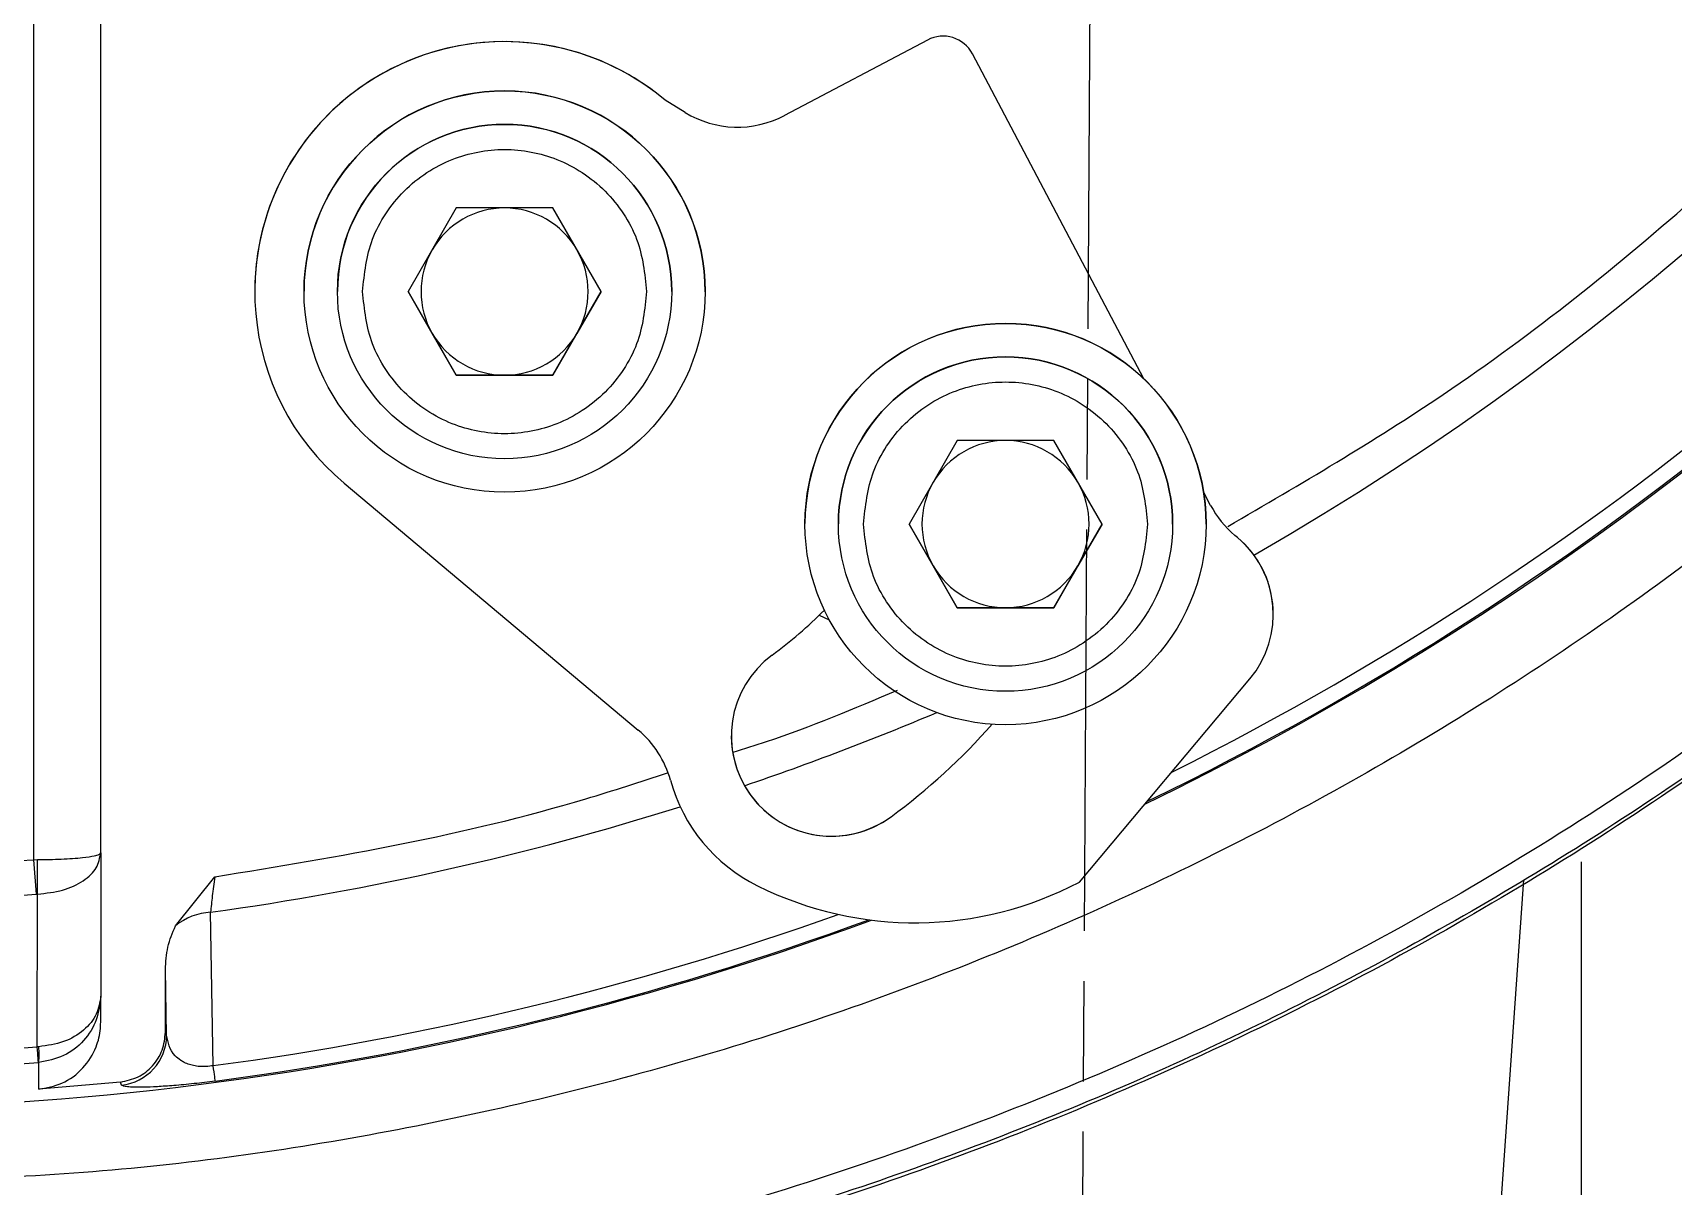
# Model space of a CAD drawing. Header units: millimetres. Extents: x 2404 to 4548, y 1024 to 2541.
# Drawn here: x 3064.71 to 3113.79, y 2119.58 to 2154.07 of the extents above; entities that cross this region are included whole.
import ezdxf

# ---------------------------------------------------------------- set-up
doc = ezdxf.new("R2010")
doc.units = ezdxf.units.MM
doc.linetypes.add('AM_ISO08W050', pattern=[18, 12, -1.5, 3, -1.5])
doc.layers.add('AM_7', color=4, linetype='AM_ISO08W050', lineweight=25)

msp = doc.modelspace()

# ---------------------------------------------------------------- linework, layer by layer
at = {"color": 7, "linetype": 'Continuous', "lineweight": 25}
for p, q in [((3064.74, 2129.339), (3064.74, 2177.116)), ((3066.74, 2129.539), (3066.74, 2177.116)), ((3091.474, 2153.85), (3087.194, 2151.591)), ((3091.474, 2153.85), (3087.194, 2151.591)), ((3091.474, 2153.85), (3091.474, 2153.85)), ((3097.953, 2143.717), (3092.825, 2153.432)), ((3092.825, 2153.432), (3092.825, 2153.432)), ((3097.953, 2143.717), (3092.825, 2153.432)), ((3084.229, 2151.685), (3083.628, 2152.052)), ((3083.628, 2152.052), (3083.628, 2152.052)), ((3084.229, 2151.685), (3083.628, 2152.052)), ((3084.229, 2151.685), (3084.229, 2151.685)), ((3087.194, 2151.591), (3087.194, 2151.591)), ((3077.38, 2148.827), (3075.937, 2146.327)), ((3080.267, 2148.827), (3077.38, 2148.827)), ((3081.711, 2146.327), (3080.267, 2148.827)), ((3071.35, 2146.335), (3071.35, 2146.335)), ((3072.824, 2146.333), (3072.824, 2146.333)), ((3073.824, 2146.332), (3073.824, 2146.332)), ((3075.937, 2146.327), (3077.38, 2143.827)), ((3076.659, 2145.077), (3075.937, 2146.327)), ((3080.267, 2143.827), (3081.711, 2146.327)), ((3081.711, 2146.327), (3080.989, 2145.077)), ((3083.824, 2146.321), (3083.824, 2146.321)), ((3084.824, 2146.32), (3084.824, 2146.32)), ((3077.38, 2143.827), (3076.659, 2145.077)), ((3080.989, 2145.077), (3080.267, 2143.827)), ((3077.38, 2143.827), (3080.267, 2143.827)), ((3077.38, 2143.827), (3077.38, 2143.827)), ((3078.824, 2143.827), (3077.38, 2143.827)), ((3080.267, 2143.827), (3078.824, 2143.827)), ((3080.267, 2143.827), (3080.267, 2143.827)), ((3092.369, 2141.875), (3090.925, 2139.375)), ((3095.255, 2141.875), (3092.369, 2141.875)), ((3096.699, 2139.375), (3095.255, 2141.875)), ((3074.02, 2140.601), (3082.822, 2133.216)), ((3099.949, 2139.935), (3099.733, 2140.343)), ((3099.949, 2139.935), (3099.733, 2140.343)), ((3099.949, 2139.935), (3099.949, 2139.935)), ((3087.812, 2139.381), (3087.812, 2139.381)), ((3088.812, 2139.38), (3088.812, 2139.38)), ((3090.925, 2139.375), (3092.369, 2136.875)), ((3091.647, 2138.125), (3090.925, 2139.375)), ((3095.255, 2136.875), (3096.699, 2139.375)), ((3096.699, 2139.375), (3095.977, 2138.125)), ((3098.812, 2139.369), (3098.812, 2139.37)), ((3099.812, 2139.368), (3099.812, 2139.368)), ((3100.752, 2138.971), (3100.674, 2139.037)), ((3100.674, 2139.037), (3100.674, 2139.037)), ((3100.752, 2138.971), (3100.674, 2139.037)), ((3100.752, 2138.971), (3100.752, 2138.971)), ((3092.369, 2136.875), (3091.647, 2138.125)), ((3095.977, 2138.125), (3095.255, 2136.875)), ((3088.24, 2136.653), (3088.537, 2136.515)), ((3092.369, 2136.875), (3095.255, 2136.875)), ((3092.369, 2136.875), (3092.369, 2136.875)), ((3093.812, 2136.875), (3092.369, 2136.875)), ((3095.255, 2136.875), (3093.812, 2136.875)), ((3095.255, 2136.875), (3095.255, 2136.875)), ((3101.824, 2136.67), (3101.824, 2136.67)), ((3096.022, 2128.667), (3101.122, 2134.745)), ((3090.385, 2130.624), (3090.385, 2130.624)), ((3066.74, 2129.539), (3066.74, 2125.26)), ((3064.74, 2129.339), (3064.847, 2129.34)), ((3064.82, 2128.31), (3064.74, 2129.339)), ((3111.045, 2081.528), (3111.045, 2129.278)), ((3068.979, 2127.361), (3070.153, 2128.827)), ((3108.214, 2113.059), (3109.316, 2128.737)), ((3064.847, 2128.311), (3064.82, 2128.31)), ((3064.842, 2123.742), (3064.847, 2128.311)), ((3070.107, 2123.179), (3070.026, 2127.766)), ((3068.711, 2124.089), (3068.679, 2126.054)), ((3068.679, 2124.183), (3068.679, 2126.054)), ((3066.74, 2124.474), (3066.74, 2125.26)), ((3064.888, 2123.744), (3064.842, 2123.742)), ((3064.876, 2123.278), (3064.888, 2123.278)), ((3064.887, 2122.477), (3064.888, 2123.278)), ((3067.33, 2122.69), (3064.887, 2122.477)), ((3067.362, 2122.599), (3067.33, 2122.69))]:
    msp.add_line(p, q, dxfattribs=at)
at = {"color": 7, "linetype": 'Continuous', "lineweight": 25, "flags": 128}
for points in [[(3068.711, 2124.089), (3068.693, 2124.142), (3068.679, 2124.183)], [(3064.876, 2123.278), (3064.875, 2123.292), (3064.873, 2123.319), (3064.87, 2123.36), (3064.866, 2123.413), (3064.861, 2123.478), (3064.856, 2123.555), (3064.849, 2123.644), (3064.842, 2123.742)], [(3070.168, 2122.718), (3070.166, 2122.732), (3070.163, 2122.759), (3070.157, 2122.8), (3070.15, 2122.852), (3070.142, 2122.918), (3070.132, 2122.994), (3070.12, 2123.082), (3070.107, 2123.179)]]:
    msp.add_lwpolyline(points, dxfattribs=at)
at = {"color": 7, "linetype": 'Continuous', "lineweight": 25}
for centre, radius in [((3078.824, 2146.327), 6), ((3078.824, 2146.327), 5), ((3093.812, 2139.375), 6), ((3093.812, 2139.375), 5)]:
    msp.add_circle(centre, radius, dxfattribs=at)
for centre, radius, start, end in [((3058.179, 2213.37), 91.48, 295.79271, 180), ((3058.179, 2213.37), 91.48, 180, 290.22656), ((3058.179, 2213.37), 91.441, 295.84596, 351.20762), ((3058.179, 2213.37), 90.976, 296.50811, 351.20762), ((3058.179, 2213.37), 86.42, 299.88973, 350.7957), ((3078.824, 2146.327), 7.474, 50, 230), ((3078.824, 2146.327), 7.474, 50, 179.9388), ((3091.941, 2152.966), 1, 27.8252, 117.8252), ((3091.941, 2152.966), 1, 27.8252, 117.8252), ((3078.824, 2146.327), 6, 359.9388, 179.8775), ((3085.794, 2154.244), 3, 238.5537, 297.8252), ((3085.794, 2154.244), 3, 238.5537, 297.8252), ((3078.824, 2146.327), 5, 359.9997, 179.9388), ((3078.824, 2146.327), 2.5, 89.9997, 149.9997), ((3078.824, 2146.327), 2.5, 29.9997, 89.9997), ((3078.824, 2146.327), 2.5, 149.9997, 209.9997), ((3078.824, 2146.327), 2.5, 329.9997, 29.9997), ((3093.812, 2139.375), 6, 359.9388, 179.8775), ((3078.824, 2146.327), 2.5, 209.9997, 269.9997), ((3078.824, 2146.327), 2.5, 269.9997, 329.9997), ((3093.812, 2139.375), 5, 359.9997, 179.9388), ((3093.812, 2139.375), 2.5, 89.9997, 149.9997), ((3093.812, 2139.375), 2.5, 29.9997, 89.9997), ((3093.812, 2139.375), 2.5, 149.9997, 209.9997), ((3093.812, 2139.375), 2.5, 329.9997, 29.9997), ((3102.602, 2141.335), 3, 207.8252, 230), ((3102.602, 2141.335), 3, 207.8252, 230), ((3098.824, 2136.673), 3, 320, 50), ((3098.824, 2136.673), 3, 359.9388, 50), ((3093.812, 2139.375), 2.5, 209.9997, 269.9997), ((3093.812, 2139.375), 2.5, 269.9997, 329.9997), ((3078.824, 2146.327), 13.5, 306.3628, 315.1303), ((3088.607, 2133.04), 3, 126.3628, 306.3628), ((3058.179, 2213.37), 86.42, 288.78105, 292.86186), ((3080.893, 2130.918), 3, 15.3829, 50), ((3088.607, 2133.04), 3, 179.9388, 306.3628), ((3078.824, 2146.327), 19.5, 306.3628, 318.4311), ((3078.824, 2146.327), 19.5, 306.3628, 318.431), ((3088.607, 2133.04), 5, 195.3829, 243.7074), ((3058.179, 2213.37), 86.42, 277.87924, 287.43853), ((3043.512, 2128.826), 21.341, 358.6181, 1.3819), ((3091.099, 2138.036), 10.583, 243.5885, 297.7159), ((3058.179, 2213.37), 85.319, 265.53552, 274.46448), ((3070.109, 2125.996), 1.772, 92.7061, 129.6354), ((3058.179, 2213.37), 90.976, 277.53416, 289.67251), ((3058.179, 2213.37), 91.441, 277.53416, 290.18053), ((3058.179, 2213.37), 89.875, 265.74841, 274.25159), ((3062.179, 2123.511), 2.719, 355.0883, 4.9117), ((3067.211, 2124.091), 1.5, 275.7884, 359.9113), ((3058.179, 2213.37), 90.341, 265.74841, 274.25159)]:
    msp.add_arc(centre, radius, start, end, dxfattribs=at)
for points in [[(3151.919, 2213.371), (3151.832, 2210.303), (3151.658, 2204.168), (3150.255, 2195.053), (3148.03, 2186.115), (3144.922, 2177.44), (3140.984, 2169.111), (3136.246, 2161.207), (3130.758, 2153.807), (3124.57, 2146.98), (3117.743, 2140.792), (3110.342, 2135.303), (3102.439, 2130.566), (3094.109, 2126.627), (3085.434, 2123.519), (3076.496, 2121.294), (3067.382, 2119.891), (3061.246, 2119.717), (3058.179, 2119.63)], [(3155.852, 2202.581), (3155.328, 2198.93), (3154.28, 2191.626), (3151.16, 2180.983), (3146.953, 2170.74), (3141.597, 2161.039), (3135.193, 2152), (3127.811, 2143.738), (3119.549, 2136.357), (3110.51, 2129.952), (3100.809, 2124.597), (3090.566, 2120.389), (3079.923, 2117.269), (3072.62, 2116.221), (3068.968, 2115.697)], [(3155.65, 2196.039), (3154.963, 2192.744), (3153.591, 2186.156), (3150.27, 2176.604), (3146.066, 2167.42), (3140.93, 2158.717), (3134.941, 2150.581), (3128.153, 2143.096), (3120.64, 2136.341), (3112.478, 2130.386), (3103.753, 2125.288), (3094.552, 2121.123), (3084.985, 2117.843), (3078.391, 2116.499), (3075.094, 2115.826)], [(3122.933, 2138.621), (3120.636, 2136.734), (3116.043, 2132.96), (3108.542, 2128.115), (3100.671, 2123.914), (3092.443, 2120.467), (3083.948, 2117.714), (3078.121, 2116.539), (3075.207, 2115.951)], [(3051.618, 2129.339), (3053.805, 2129.211), (3058.179, 2128.955), (3062.553, 2129.211), (3064.74, 2129.339)]]:
    msp.add_open_spline(points, degree=3, dxfattribs=at)
for points, knots in [([(3100.463, 2139.299), (3102.641, 2140.572), (3107.626, 2143.486), (3114.69, 2149.14), (3121.655, 2155.972), (3127.774, 2163.582), (3132.997, 2171.831), (3137.225, 2180.626), (3140.502, 2189.833), (3141.777, 2196.208), (3142.415, 2199.396)], [0, 0, 0, 0, 0.099849, 0.228442, 0.357035, 0.485628, 0.614221, 0.742814, 0.871407, 1, 1, 1, 1]), ([(3074.574, 2146.327), (3074.631, 2146.861), (3074.718, 2147.684), (3075.248, 2148.674), (3075.796, 2149.353), (3076.477, 2149.905), (3077.467, 2150.419), (3078.824, 2150.679), (3080.181, 2150.419), (3081.17, 2149.905), (3081.851, 2149.353), (3082.4, 2148.673), (3082.93, 2147.684), (3083.017, 2146.861), (3083.074, 2146.327)], [0, 0, 0, 0, 0.119728, 0.18418, 0.25, 0.31582, 0.380272, 0.5, 0.619728, 0.68418, 0.75, 0.81582, 0.880272, 1, 1, 1, 1]), ([(3083.074, 2146.327), (3083.017, 2145.792), (3082.93, 2144.97), (3082.4, 2143.98), (3081.851, 2143.3), (3081.17, 2142.748), (3080.181, 2142.235), (3078.824, 2141.974), (3077.467, 2142.235), (3076.477, 2142.748), (3075.796, 2143.3), (3075.248, 2143.98), (3074.718, 2144.97), (3074.631, 2145.792), (3074.574, 2146.327)], [0, 0, 0, 0, 0.119728, 0.18418, 0.25, 0.31582, 0.380272, 0.5, 0.619728, 0.68418, 0.75, 0.81582, 0.880272, 1, 1, 1, 1]), ([(3089.562, 2139.375), (3089.619, 2139.909), (3089.706, 2140.732), (3090.236, 2141.722), (3090.785, 2142.402), (3091.466, 2142.954), (3092.455, 2143.467), (3093.812, 2143.727), (3095.169, 2143.467), (3096.159, 2142.954), (3096.84, 2142.401), (3097.388, 2141.722), (3097.918, 2140.732), (3098.005, 2139.909), (3098.062, 2139.375)], [0, 0, 0, 0, 0.119728, 0.18418, 0.25, 0.31582, 0.380272, 0.5, 0.619728, 0.68418, 0.75, 0.81582, 0.880272, 1, 1, 1, 1]), ([(3098.062, 2139.375), (3098.005, 2138.84), (3097.918, 2138.018), (3097.388, 2137.028), (3096.84, 2136.348), (3096.159, 2135.796), (3095.169, 2135.283), (3093.812, 2135.022), (3092.455, 2135.283), (3091.466, 2135.796), (3090.785, 2136.348), (3090.236, 2137.028), (3089.706, 2138.018), (3089.619, 2138.84), (3089.562, 2139.375)], [0, 0, 0, 0, 0.119728, 0.18418, 0.25, 0.31582, 0.380272, 0.5, 0.619728, 0.68418, 0.75, 0.81582, 0.880272, 1, 1, 1, 1]), ([(3085.667, 2132.558), (3085.999, 2132.661), (3087.672, 2133.179), (3089.287, 2133.862), (3090.582, 2134.409)], [0, 0, 0, 0, 0.198366, 1, 1, 1, 1]), ([(3070.153, 2128.827), (3072.019, 2129.132), (3075.753, 2129.742), (3080.274, 2130.817), (3082.886, 2131.669), (3083.7, 2131.935)], [0, 0, 0, 0, 0.4077377, 0.8154754, 1, 1, 1, 1]), ([(3064.847, 2129.34), (3065.091, 2129.344), (3065.594, 2129.353), (3066.191, 2129.396), (3066.536, 2129.448), (3066.709, 2129.495), (3066.729, 2129.524), (3066.74, 2129.539)], [0, 0, 0, 0, 0.2420737, 0.4990881, 0.7090215, 0.8444749, 1, 1, 1, 1]), ([(3064.847, 2128.311), (3065.107, 2128.338), (3065.621, 2128.392), (3066.243, 2128.688), (3066.66, 2129.084), (3066.713, 2129.388), (3066.74, 2129.539)], [0, 0, 0, 0, 0.257797, 0.5102609, 0.7566206, 1, 1, 1, 1]), ([(3070.153, 2128.827), (3070.127, 2128.63), (3070.075, 2128.238), (3070.042, 2127.923), (3070.026, 2127.766)], [0, 0, 0, 0, 0.502434, 1, 1, 1, 1]), ([(3068.679, 2126.054), (3068.69, 2126.281), (3068.713, 2126.734), (3068.89, 2127.152), (3068.979, 2127.361)], [0, 0, 0, 0, 0.501105, 1, 1, 1, 1]), ([(3066.74, 2125.26), (3066.714, 2125.075), (3066.662, 2124.705), (3066.255, 2124.22), (3065.649, 2123.853), (3065.143, 2123.781), (3064.888, 2123.744)], [0, 0, 0, 0, 0.243399, 0.489754, 0.742178, 1, 1, 1, 1]), ([(3066.74, 2125.26), (3066.714, 2125.019), (3066.662, 2124.534), (3066.255, 2123.9), (3065.649, 2123.421), (3065.143, 2123.326), (3064.888, 2123.278)], [0, 0, 0, 0, 0.243399, 0.489754, 0.742178, 1, 1, 1, 1]), ([(3064.887, 2122.477), (3065.123, 2122.519), (3065.617, 2122.608), (3066.235, 2123.074), (3066.612, 2123.674), (3066.731, 2124.165), (3066.738, 2124.414), (3066.74, 2124.474)], [0, 0, 0, 0, 0.239019, 0.499755, 0.749419, 0.939689, 1, 1, 1, 1]), ([(3067.33, 2122.69), (3067.512, 2122.729), (3067.873, 2122.806), (3068.315, 2123.157), (3068.62, 2123.632), (3068.659, 2123.999), (3068.679, 2124.183)], [0, 0, 0, 0, 0.250514, 0.50007, 0.74999, 1, 1, 1, 1]), ([(3070.107, 2123.179), (3070.036, 2123.168), (3069.894, 2123.146), (3069.691, 2123.151), (3069.509, 2123.178), (3069.343, 2123.226), (3069.25, 2123.27), (3069.203, 2123.296), (3069.197, 2123.299), (3069.173, 2123.313), (3069.084, 2123.368), (3068.805, 2123.606), (3068.753, 2123.875), (3068.711, 2124.089)], [0, 0, 0, 0, 0.058872, 0.118076, 0.181704, 0.251258, 0.33051, 0.330822, 0.333623, 0.341737, 0.373322, 0.501634, 1, 1, 1, 1]), ([(3070.168, 2122.718), (3069.955, 2122.691), (3069.514, 2122.636), (3068.923, 2122.582), (3068.411, 2122.547), (3067.899, 2122.528), (3067.464, 2122.538), (3067.397, 2122.578), (3067.362, 2122.599)], [0, 0, 0, 0, 0.1205845, 0.248868, 0.3727771, 0.5012581, 0.7408272, 1, 1, 1, 1])]:
    msp.add_open_spline(points, degree=3, knots=knots, dxfattribs=at)
at = {"layer": 'AM_7'}
msp.add_line((3096.065, 2109.209), (3097.909, 2411.721), dxfattribs=at)

doc.saveas('drawing.dxf')
